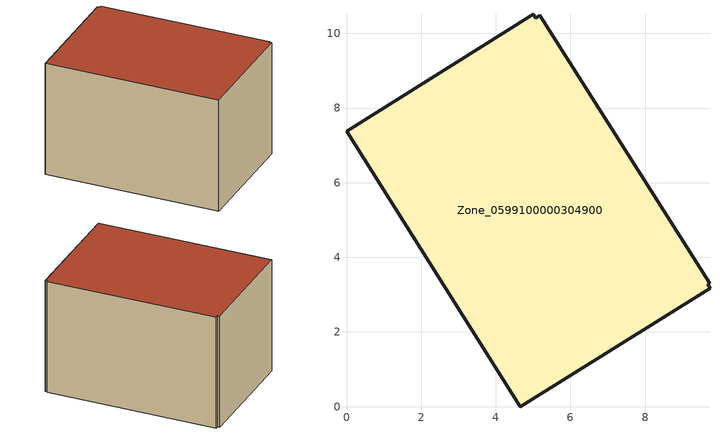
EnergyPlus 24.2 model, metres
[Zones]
Zone_0599100000304900
 floor ground (C_G): 5.18,10.48 9.74,3.31 9.68,3.27 9.74,3.17 4.66,0 0,7.38 5,10.51 5.07,10.4 z0
 wall outside (C_F): 4.66,0 9.74,3.17 9.68,3.27 9.74,3.31 5.18,10.48 5.07,10.4 5,10.51 0,7.38 4.66,0 z0:5.83
 roof outside (C_R): 9.74,3.31 5.18,10.48 5.07,10.4 5,10.51 0,7.38 4.66,0 9.74,3.17 9.68,3.27 z5.83
[BUILDING]
Pand.0599100000304900: North Axis=0; Terrain=City; Loads Convergence Tolerance Value=0.04; Temperature Convergence Tolerance Value=0.4; Solar Distribution=FullExterior; Maximum Number of Warmup Days=25; Minimum Number of Warmup Days=1
[Site:Location]
Rotterdam.The.Hague.AP_ZH_NLD Design_Conditions: Latitude=51.96; Longitude=4.45; Time Zone=1; Elevation=-4.5
[SITE:GROUNDTEMPERATURE:BUILDINGSURFACE]
18, 18, 18, 18, 18, 18, 18, 18, 18, 18, 18, 18
[MATERIAL] Thermal Absorptance=0.9; Solar Absorptance=0.7; Visible Absorptance=0.7
Name | Roughness | Thickness | Conductivity | Density | Specific Heat
G.TI.1965-1974 | MediumSmooth | 0.15 | 0.882353 | 540 | 1210
F.TI.1965-1974 | Rough | 0.3 | 0.697674 | 1920 | 840
R.TI.1965-1974 | MediumRough | 0.2 | 0.232558 | 1500 | 1000
[CONSTRUCTION]
C_G: G.TI.1965-1974
C_F: F.TI.1965-1974
C_R: R.TI.1965-1974
[ZONE]
Zone_0599100000304900: Type=1; Multiplier=1; Ceiling Height=Autocalculate; Volume=Autocalculate; Floor Area=autocalculate; Part of Total Floor Area=Yes
[ZONEINFILTRATION:DESIGNFLOWRATE]
Infil_Zone_0599100000304900: Zone or ZoneList or Space or SpaceList=Zone_0599100000304900; Schedule=AlwaysOn; Design Flow Rate Calculation Method=Flow/Area; Flow Rate per Floor Area=0.003; Constant Term Coefficient=1; Temperature Term Coefficient=0; Velocity Term Coefficient=0; Velocity Squared Term Coefficient=0
[HVACTEMPLATE:ZONE:IDEALLOADSAIRSYSTEM]
Zone_0599100000304900: Maximum Heating Supply Air Temperature=50; Minimum Cooling Supply Air Temperature=13; Maximum Heating Supply Air Humidity Ratio=0.0156; Minimum Cooling Supply Air Humidity Ratio=0.0077; Heating Limit=NoLimit; Cooling Limit=NoLimit; Dehumidification Control Type=ConstantSensibleHeatRatio; Cooling Sensible Heat Ratio=0.7; Dehumidification Setpoint=60; Humidification Control Type=None; Humidification Setpoint=30; Outdoor Air Method=None; Outdoor Air Flow Rate per Person=0.00944; Outdoor Air Flow Rate per Zone Floor Area=0; Outdoor Air Flow Rate per Zone=0; Demand Controlled Ventilation Type=None; Outdoor Air Economizer Type=NoEconomizer; Heat Recovery Type=None; Sensible Heat Recovery Effectiveness=0.7; Latent Heat Recovery Effectiveness=0.65
[ZONECONTROL:THERMOSTAT]
ThermostatControl_Zone_0599100000304900: Zone or ZoneList=Zone_0599100000304900; Control Type Schedule=DualSetpointControlType; Control 1=Thermostat_Zone_0599100000304900; Temperature Difference Between Cutout And Setpoint=0
[THERMOSTATSETPOINT:DUALSETPOINT]
Thermostat_Zone_0599100000304900: Heating Setpoint Temperature Schedule=HeatingSetpoint_Zone_0599100000304900; Cooling Setpoint Temperature Schedule=CoolingSetpoint_Zone_0599100000304900
[SCHEDULE:COMPACT]
HeatingSetpoint_Zone_0599100000304900: Through: 12/31, For: AllDays, Until: 24:00, 21
CoolingSetpoint_Zone_0599100000304900: Through: 12/31, For: AllDays, Until: 24:00, 24
DualSetpointControlType: Through: 12/31, For: AllDays, Until: 24:00, 4
AlwaysOn: Through: 12/31, For: AllDays, Until: 24:00, 1
